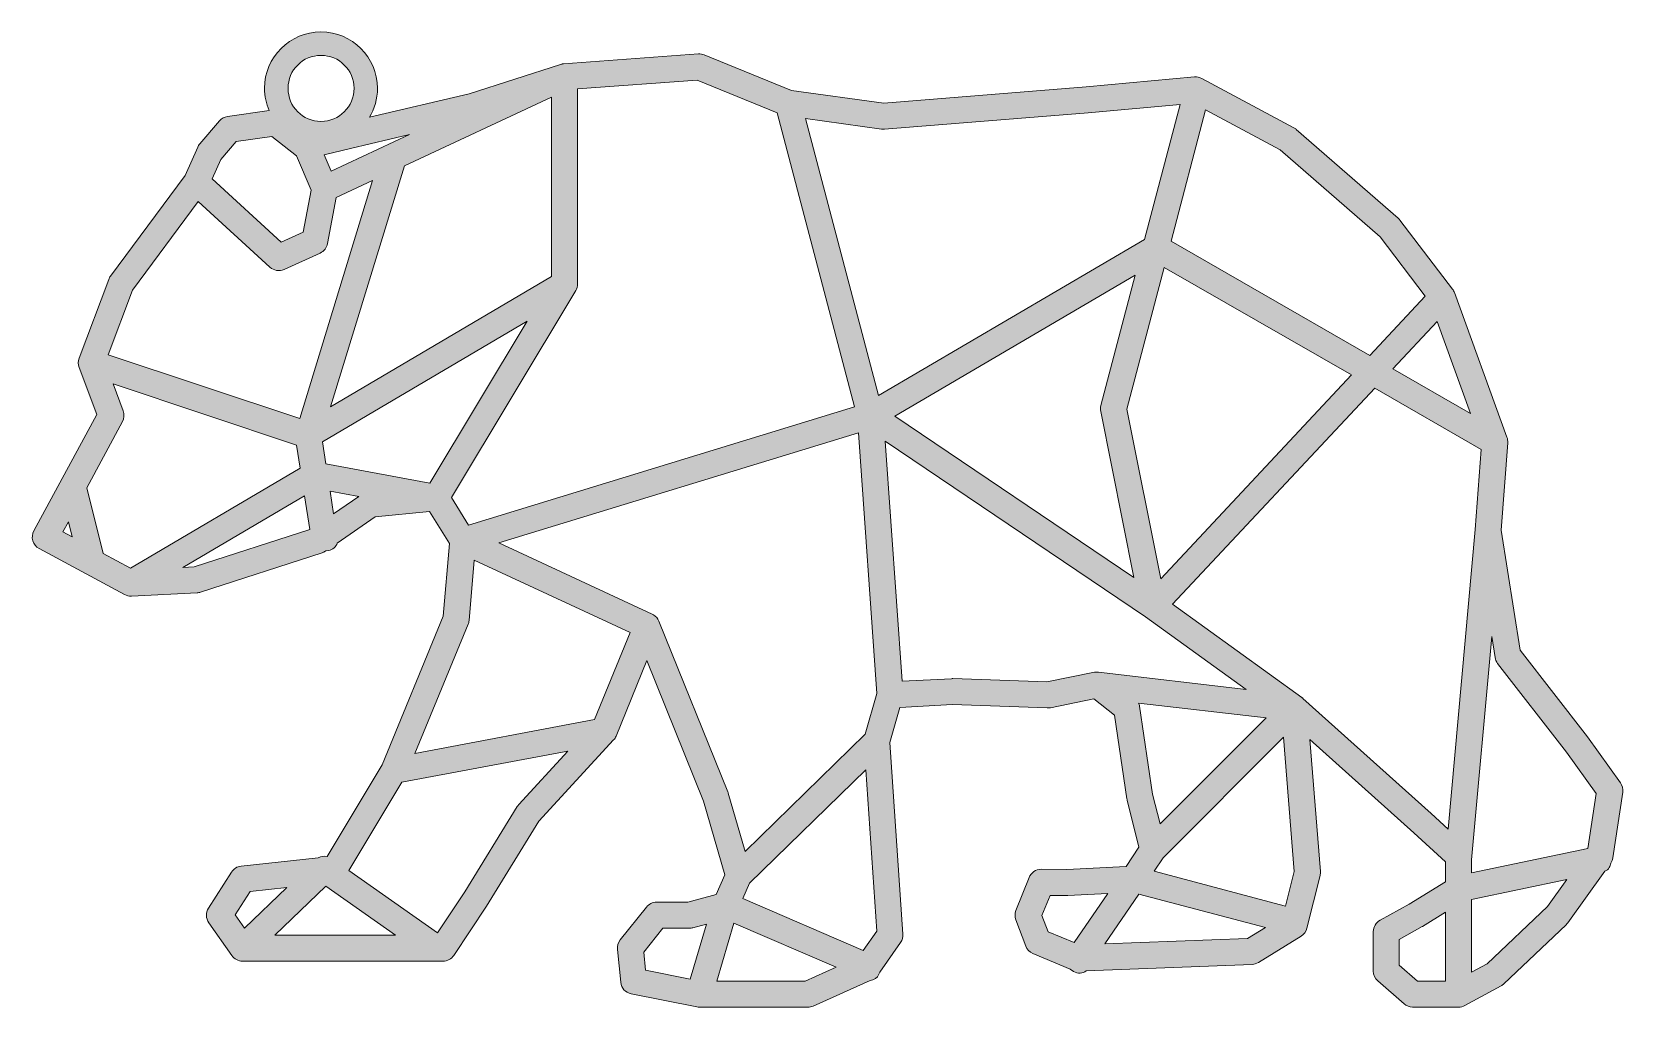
# Model space of a CAD drawing. Extents: x 5 to 4381, y -984 to -15.
# Drawn here: x 2995.2 to 3282.8, y -395.5 to -219.3 of the extents above; entities that cross this region are included whole.
import ezdxf

# ---------------------------------------------------------------- set-up
doc = ezdxf.new("R2010")
doc.units = 0
doc.header["$MEASUREMENT"] = 0
doc.layers.add('Layer 1', color=7, linetype='Continuous')

msp = doc.modelspace()

# ---------------------------------------------------------------- hatches: boundary and pattern name
at = {"layer": 'Layer 1', "true_color": 0xd0d1d3}
h = msp.add_hatch(color=254, dxfattribs=at)
h.dxf.hatch_style = 2
edge = h.paths.add_edge_path()
edge.add_spline(control_points=[(3282.28, -354.94), (3282.28, -354.94), (3276.34, -346.62), (3276.34, -346.62), (3276.34, -346.62), (3264.18, -330.98), (3264.18, -330.98), (3264.18, -330.98), (3260.76, -309.28), (3260.76, -309.28), (3260.76, -309.28), (3261.92, -293.51), (3261.92, -293.51), (3261.95, -293.19), (3261.9, -292.84), (3261.79, -292.53), (3261.79, -292.53), (3252.29, -266.4), (3252.29, -266.4), (3252.2, -266.16), (3252.08, -265.95), (3251.94, -265.77), (3251.94, -265.77), (3242.44, -253.3), (3242.44, -253.3), (3242.36, -253.2), (3242.21, -253.03), (3242.11, -252.95), (3242.11, -252.95), (3223.7, -236.92), (3223.7, -236.92), (3223.57, -236.8), (3223.42, -236.7), (3223.26, -236.61), (3223.26, -236.61), (3206.64, -227.71), (3206.64, -227.71), (3206.23, -227.49), (3205.77, -227.39), (3205.3, -227.44), (3205.3, -227.44), (3185.71, -229.22), (3185.71, -229.22), (3185.71, -229.22), (3149.16, -232.17), (3149.16, -232.17), (3149.16, -232.17), (3132.48, -229.87), (3132.48, -229.87), (3132.48, -229.87), (3116.72, -223.44), (3116.72, -223.44), (3116.4, -223.31), (3116.03, -223.25), (3115.67, -223.27), (3115.67, -223.27), (3091.3, -225.06), (3091.3, -225.06), (3091.22, -225.06), (3091.13, -225.08), (3091.05, -225.09), (3091.04, -225.1), (3091.03, -225.1), (3091.03, -225.1), (3090.94, -225.11), (3090.85, -225.13), (3090.76, -225.16), (3090.76, -225.16), (3074.21, -230.48), (3074.21, -230.48), (3074.21, -230.48), (3056.21, -234.72), (3056.21, -234.72), (3057.12, -233.19), (3057.66, -231.41), (3057.66, -229.49), (3057.66, -223.87), (3053.08, -219.29), (3047.45, -219.29), (3041.82, -219.29), (3037.24, -223.87), (3037.24, -229.49), (3037.24, -230.92), (3037.54, -232.27), (3038.07, -233.51), (3038.07, -233.51), (3030.56, -234.58), (3030.56, -234.58), (3029.99, -234.66), (3029.47, -234.94), (3029.1, -235.38), (3029.1, -235.38), (3025.54, -239.53), (3025.54, -239.53), (3025.39, -239.71), (3025.27, -239.9), (3025.17, -240.11), (3025.17, -240.11), (3022.91, -245.22), (3022.91, -245.22), (3022.91, -245.22), (3009.4, -263.42), (3009.4, -263.42), (3009.27, -263.6), (3009.16, -263.8), (3009.08, -264), (3009.08, -264), (3003.74, -278.25), (3003.74, -278.25), (3003.54, -278.79), (3003.54, -279.37), (3003.74, -279.9), (3003.74, -279.9), (3006.93, -288.41), (3006.93, -288.41), (3006.93, -288.41), (2995.56, -309.44), (2995.56, -309.44), (2995.26, -309.99), (2995.19, -310.64), (2995.37, -311.24), (2995.55, -311.83), (2995.96, -312.34), (2996.51, -312.63), (2996.51, -312.63), (3011.95, -320.95), (3011.95, -320.95), (3012.33, -321.15), (3012.76, -321.25), (3013.2, -321.23), (3013.2, -321.23), (3025.07, -320.63), (3025.07, -320.63), (3025.27, -320.62), (3025.49, -320.58), (3025.69, -320.51), (3025.69, -320.51), (3047.65, -313.39), (3047.65, -313.39), (3047.87, -313.32), (3048.07, -313.22), (3048.25, -313.1), (3048.25, -313.1), (3048.34, -313.04), (3048.34, -313.04), (3048.34, -313.04), (3048.86, -312.96), (3048.86, -312.96), (3049.6, -312.84), (3050.17, -312.31), (3050.38, -311.64), (3050.38, -311.64), (3057.26, -306.9), (3057.26, -306.9), (3057.26, -306.9), (3067.08, -305.92), (3067.08, -305.92), (3067.08, -305.92), (3070.66, -311.73), (3070.66, -311.73), (3070.66, -311.73), (3069.56, -324.85), (3069.56, -324.85), (3069.56, -324.85), (3058.48, -351.68), (3058.48, -351.68), (3058.48, -351.68), (3048.54, -368.25), (3048.54, -368.25), (3048, -368.15), (3047.44, -368.24), (3046.96, -368.51), (3046.96, -368.51), (3033.01, -370), (3033.01, -370), (3032.3, -370.08), (3031.66, -370.47), (3031.28, -371.08), (3031.28, -371.08), (3027.12, -377.61), (3027.12, -377.61), (3026.61, -378.42), (3026.63, -379.44), (3027.18, -380.22), (3027.18, -380.22), (3031.34, -386.16), (3031.34, -386.16), (3031.78, -386.79), (3032.5, -387.16), (3033.26, -387.16), (3033.26, -387.16), (3069.5, -387.16), (3069.5, -387.16), (3070.29, -387.16), (3071.02, -386.77), (3071.45, -386.12), (3071.45, -386.12), (3077.39, -377.21), (3077.39, -377.21), (3077.39, -377.21), (3086.83, -361.88), (3086.83, -361.88), (3086.83, -361.88), (3100.33, -347.2), (3100.33, -347.2), (3100.53, -346.99), (3100.68, -346.75), (3100.78, -346.5), (3100.78, -346.5), (3106.32, -332.86), (3106.32, -332.86), (3106.32, -332.86), (3116.58, -358.26), (3116.58, -358.26), (3116.58, -358.26), (3120.46, -371.58), (3120.46, -371.58), (3120.46, -371.58), (3118.89, -375.12), (3118.89, -375.12), (3118.89, -375.12), (3113.73, -376.52), (3113.73, -376.52), (3113.73, -376.52), (3108.11, -376.52), (3108.11, -376.52), (3107.39, -376.52), (3106.72, -376.84), (3106.27, -377.4), (3106.27, -377.4), (3101.52, -383.34), (3101.52, -383.34), (3101.13, -383.83), (3100.96, -384.43), (3101.02, -385.05), (3101.02, -385.05), (3101.61, -390.99), (3101.61, -390.99), (3101.72, -392.02), (3102.47, -392.85), (3103.49, -393.06), (3103.49, -393.06), (3115.37, -395.43), (3115.37, -395.43), (3115.49, -395.46), (3115.71, -395.48), (3115.83, -395.48), (3115.83, -395.48), (3135.43, -395.48), (3135.43, -395.48), (3135.76, -395.48), (3136.08, -395.41), (3136.38, -395.28), (3136.38, -395.28), (3146.73, -390.68), (3146.73, -390.68), (3147.39, -390.61), (3147.99, -390.2), (3148.27, -389.55), (3148.27, -389.55), (3148.44, -389.18), (3148.44, -389.18), (3148.44, -389.18), (3152.21, -383.78), (3152.21, -383.78), (3152.51, -383.35), (3152.66, -382.82), (3152.63, -382.28), (3152.63, -382.28), (3150.28, -347.64), (3150.28, -347.64), (3150.28, -347.64), (3152.08, -341.33), (3152.08, -341.33), (3152.08, -341.33), (3161.59, -340.83), (3161.59, -340.83), (3161.59, -340.83), (3178.71, -341.42), (3178.71, -341.42), (3178.88, -341.43), (3179.08, -341.42), (3179.28, -341.38), (3179.28, -341.38), (3187.11, -339.81), (3187.11, -339.81), (3187.11, -339.81), (3190.86, -342.73), (3190.86, -342.73), (3190.86, -342.73), (3193.1, -357.83), (3193.1, -357.83), (3193.11, -357.89), (3193.13, -358), (3193.15, -358.06), (3193.15, -358.06), (3195.27, -366.55), (3195.27, -366.55), (3195.27, -366.55), (3192.94, -370.05), (3192.94, -370.05), (3192.94, -370.05), (3182.24, -370.59), (3182.24, -370.59), (3182.24, -370.59), (3177.61, -370.58), (3177.61, -370.58), (3176.64, -370.58), (3175.78, -371.16), (3175.42, -372.06), (3175.42, -372.06), (3173.05, -378), (3173.05, -378), (3172.83, -378.55), (3172.83, -379.15), (3173.03, -379.69), (3173.03, -379.69), (3174.81, -384.45), (3174.81, -384.45), (3175.04, -385.06), (3175.52, -385.55), (3176.11, -385.8), (3176.11, -385.8), (3182.87, -388.61), (3182.87, -388.61), (3182.87, -388.61), (3183.46, -389.01), (3183.46, -389.01), (3184.18, -389.5), (3185.12, -389.43), (3185.75, -388.89), (3185.75, -388.89), (3215.71, -387.76), (3215.71, -387.76), (3216.11, -387.74), (3216.51, -387.62), (3216.86, -387.41), (3216.86, -387.41), (3224.58, -382.66), (3224.58, -382.66), (3225.1, -382.33), (3225.48, -381.83), (3225.63, -381.23), (3225.63, -381.23), (3228, -371.72), (3228, -371.72), (3228.06, -371.48), (3228.09, -371.22), (3228.07, -370.97), (3228.07, -370.97), (3226.16, -347.13), (3226.16, -347.13), (3226.16, -347.13), (3244.94, -363.99), (3244.94, -363.99), (3244.94, -363.99), (3250.7, -369.22), (3250.7, -369.22), (3250.7, -369.22), (3250.7, -372.81), (3250.7, -372.81), (3250.7, -372.81), (3244.09, -376.87), (3244.09, -376.87), (3244.09, -376.87), (3238.84, -379.79), (3238.84, -379.79), (3238.09, -380.2), (3237.63, -380.99), (3237.63, -381.84), (3237.63, -381.84), (3237.63, -388.97), (3237.63, -388.97), (3237.63, -389.65), (3237.92, -390.3), (3238.43, -390.74), (3238.43, -390.74), (3243.18, -394.9), (3243.18, -394.9), (3243.61, -395.27), (3244.16, -395.48), (3244.73, -395.48), (3244.73, -395.48), (3253.05, -395.48), (3253.05, -395.48), (3253.44, -395.48), (3253.83, -395.38), (3254.18, -395.19), (3254.18, -395.19), (3260.71, -391.63), (3260.71, -391.63), (3260.9, -391.52), (3261.07, -391.4), (3261.21, -391.26), (3261.21, -391.26), (3272.48, -380.58), (3272.48, -380.58), (3272.56, -380.5), (3272.69, -380.36), (3272.76, -380.27), (3272.76, -380.27), (3279.5, -370.93), (3279.5, -370.93), (3279.81, -370.78), (3280.08, -370.55), (3280.27, -370.26), (3280.43, -370.02), (3280.52, -369.74), (3280.56, -369.46), (3280.74, -369.18), (3280.86, -368.86), (3280.91, -368.53), (3280.91, -368.53), (3282.7, -356.65), (3282.7, -356.65), (3282.79, -356.04), (3282.64, -355.43), (3282.28, -354.94)], knot_values=[0, 0, 0, 0, 1, 1, 1, 2, 2, 2, 3, 3, 3, 4, 4, 4, 5, 5, 5, 6, 6, 6, 7, 7, 7, 8, 8, 8, 9, 9, 9, 10, 10, 10, 11, 11, 11, 12, 12, 12, 13, 13, 13, 14, 14, 14, 15, 15, 15, 16, 16, 16, 17, 17, 17, 18, 18, 18, 19, 19, 19, 20, 20, 20, 21, 21, 21, 22, 22, 22, 23, 23, 23, 24, 24, 24, 25, 25, 25, 26, 26, 26, 27, 27, 27, 28, 28, 28, 29, 29, 29, 30, 30, 30, 31, 31, 31, 32, 32, 32, 33, 33, 33, 34, 34, 34, 35, 35, 35, 36, 36, 36, 37, 37, 37, 38, 38, 38, 39, 39, 39, 40, 40, 40, 41, 41, 41, 42, 42, 42, 43, 43, 43, 44, 44, 44, 45, 45, 45, 46, 46, 46, 47, 47, 47, 48, 48, 48, 49, 49, 49, 50, 50, 50, 51, 51, 51, 52, 52, 52, 53, 53, 53, 54, 54, 54, 55, 55, 55, 56, 56, 56, 57, 57, 57, 58, 58, 58, 59, 59, 59, 60, 60, 60, 61, 61, 61, 62, 62, 62, 63, 63, 63, 64, 64, 64, 65, 65, 65, 66, 66, 66, 67, 67, 67, 68, 68, 68, 69, 69, 69, 70, 70, 70, 71, 71, 71, 72, 72, 72, 73, 73, 73, 74, 74, 74, 75, 75, 75, 76, 76, 76, 77, 77, 77, 78, 78, 78, 79, 79, 79, 80, 80, 80, 81, 81, 81, 82, 82, 82, 83, 83, 83, 84, 84, 84, 85, 85, 85, 86, 86, 86, 87, 87, 87, 88, 88, 88, 89, 89, 89, 90, 90, 90, 91, 91, 91, 92, 92, 92, 93, 93, 93, 94, 94, 94, 95, 95, 95, 96, 96, 96, 97, 97, 97, 98, 98, 98, 99, 99, 99, 100, 100, 100, 101, 101, 101, 102, 102, 102, 103, 103, 103, 104, 104, 104, 105, 105, 105, 106, 106, 106, 107, 107, 107, 108, 108, 108, 109, 109, 109, 110, 110, 110, 111, 111, 111, 112, 112, 112, 113, 113, 113, 114, 114, 114, 115, 115, 115, 116, 116, 116, 117, 117, 117, 118, 118, 118, 119, 119, 119, 120, 120, 120, 121, 121, 121, 122, 122, 122, 123, 123, 123, 124, 124, 124, 125, 125, 125, 126, 126, 126, 127, 127, 127, 128, 128, 128, 129, 129, 129, 130, 130, 130, 131, 131, 131, 132, 132, 132, 133, 133, 133, 134, 134, 134, 135, 135, 135, 136, 136, 136, 137, 137, 137, 138, 138, 138, 139, 139, 139, 139], degree=3, periodic=1)
edge = h.paths.add_edge_path()
edge.add_spline(control_points=[(3114.19, -390.4), (3114.19, -390.4), (3106.12, -388.79), (3106.12, -388.79), (3106.12, -388.79), (3105.79, -385.53), (3105.79, -385.53), (3105.79, -385.53), (3109.24, -381.22), (3109.24, -381.22), (3109.24, -381.22), (3114.05, -381.22), (3114.05, -381.22), (3114.26, -381.22), (3114.47, -381.2), (3114.67, -381.14), (3114.67, -381.14), (3117.13, -380.47), (3117.13, -380.47), (3117.13, -380.47), (3114.19, -390.4), (3114.19, -390.4)], knot_values=[0, 0, 0, 0, 1, 1, 1, 2, 2, 2, 3, 3, 3, 4, 4, 4, 5, 5, 5, 6, 6, 6, 7, 7, 7, 7], degree=3, periodic=1)
edge = h.paths.add_edge_path()
edge.add_spline(control_points=[(3250.7, -390.78), (3250.7, -390.78), (3245.61, -390.78), (3245.61, -390.78), (3245.61, -390.78), (3242.33, -387.9), (3242.33, -387.9), (3242.33, -387.9), (3242.33, -383.23), (3242.33, -383.23), (3242.33, -383.23), (3246.47, -380.93), (3246.47, -380.93), (3246.49, -380.92), (3246.51, -380.9), (3246.54, -380.89), (3246.54, -380.89), (3250.7, -378.33), (3250.7, -378.33), (3250.7, -378.33), (3250.7, -390.78), (3250.7, -390.78)], knot_values=[0, 0, 0, 0, 1, 1, 1, 2, 2, 2, 3, 3, 3, 4, 4, 4, 5, 5, 5, 6, 6, 6, 7, 7, 7, 7], degree=3, periodic=1)
h.paths.add_polyline_path([(3255.21, -288.21), (3241.18, -280.15), (3249.18, -271.6)])
h.paths.add_polyline_path([(3207.32, -233.4), (3220.81, -240.63), (3238.85, -256.34), (3247, -267.04), (3236.99, -277.74), (3201.07, -257.12)])
edge = h.paths.add_edge_path()
edge.add_spline(control_points=[(3188.37, -287.86), (3188.37, -287.86), (3194.38, -317.89), (3194.38, -317.89), (3194.38, -317.89), (3151.13, -288.72), (3151.13, -288.72), (3151.13, -288.72), (3194.6, -263.24), (3194.6, -263.24), (3194.6, -263.24), (3188.4, -286.8), (3188.4, -286.8), (3188.31, -287.15), (3188.3, -287.51), (3188.37, -287.86)], knot_values=[0, 0, 0, 0, 1, 1, 1, 2, 2, 2, 3, 3, 3, 4, 4, 4, 5, 5, 5, 5], degree=3, periodic=1)
h.paths.add_polyline_path([(3193.09, -287.47), (3199.84, -261.83), (3233.69, -281.27), (3199.21, -318.09)])
edge = h.paths.add_edge_path()
edge.add_spline(control_points=[(3093.49, -266.03), (3093.71, -265.67), (3093.83, -265.25), (3093.83, -264.82), (3093.83, -264.82), (3093.83, -229.59), (3093.83, -229.59), (3093.83, -229.59), (3115.45, -228), (3115.45, -228), (3115.45, -228), (3129.89, -233.89), (3129.89, -233.89), (3129.89, -233.89), (3143.87, -287), (3143.87, -287), (3143.87, -287), (3074.11, -308.38), (3074.11, -308.38), (3074.11, -308.38), (3071.06, -303.42), (3071.06, -303.42), (3071.06, -303.42), (3093.49, -266.03), (3093.49, -266.03)], knot_values=[0, 0, 0, 0, 1, 1, 1, 2, 2, 2, 3, 3, 3, 4, 4, 4, 5, 5, 5, 6, 6, 6, 7, 7, 7, 8, 8, 8, 8], degree=3, periodic=1)
h.paths.add_polyline_path([(3089.13, -231.09), (3089.13, -263.48), (3049.17, -287.05), (3062.53, -243.48)])
h.paths.add_polyline_path([(3049.32, -244.44), (3048.05, -241.48), (3052.8, -240.38), (3063.45, -237.86)])
edge = h.paths.add_edge_path()
edge.add_spline(control_points=[(3047.45, -223.53), (3050.74, -223.53), (3053.42, -226.2), (3053.42, -229.49), (3053.42, -232.78), (3050.74, -235.46), (3047.45, -235.46), (3044.16, -235.46), (3041.49, -232.78), (3041.49, -229.49), (3041.49, -226.2), (3044.16, -223.53), (3047.45, -223.53)], knot_values=[0, 0, 0, 0, 1, 1, 1, 2, 2, 2, 3, 3, 3, 4, 4, 4, 4], degree=3, periodic=1)
h.paths.add_polyline_path([(3029.33, -242.33), (3032.1, -239.11), (3038.55, -238.19), (3043.01, -241.66), (3045.67, -247.87), (3044.25, -255.47), (3040.24, -257.29), (3027.78, -245.82)])
h.paths.add_polyline_path([(3000.81, -309.61), (3001.8, -307.79), (3002.47, -310.5)])
edge = h.paths.add_edge_path()
edge.add_spline(control_points=[(3013.02, -316.18), (3013.02, -316.18), (3008.06, -313.51), (3008.06, -313.51), (3008.06, -313.51), (3005.12, -301.64), (3005.12, -301.64), (3005.12, -301.64), (3011.57, -289.7), (3011.57, -289.7), (3011.9, -289.11), (3011.94, -288.4), (3011.7, -287.76), (3011.7, -287.76), (3009.87, -282.87), (3009.87, -282.87), (3009.87, -282.87), (3043.04, -293.93), (3043.04, -293.93), (3043.04, -293.93), (3043.7, -298.12), (3043.7, -298.12), (3043.7, -298.12), (3013.02, -316.18), (3013.02, -316.18)], knot_values=[0, 0, 0, 0, 1, 1, 1, 2, 2, 2, 3, 3, 3, 4, 4, 4, 5, 5, 5, 6, 6, 6, 7, 7, 7, 8, 8, 8, 8], degree=3, periodic=1)
h.paths.add_polyline_path([(3024.52, -315.95), (3022.5, -316.05), (3044.48, -303.12), (3045.42, -309.17)])
edge = h.paths.add_edge_path()
edge.add_spline(control_points=[(3043.6, -289.16), (3043.6, -289.16), (3009, -277.62), (3009, -277.62), (3009, -277.62), (3013.37, -265.96), (3013.37, -265.96), (3013.37, -265.96), (3025.28, -249.91), (3025.28, -249.91), (3025.28, -249.91), (3038.21, -261.8), (3038.21, -261.8), (3038.89, -262.43), (3039.93, -262.6), (3040.78, -262.21), (3040.78, -262.21), (3047.31, -259.24), (3047.31, -259.24), (3048.01, -258.92), (3048.5, -258.28), (3048.64, -257.53), (3048.64, -257.53), (3050.2, -249.22), (3050.2, -249.22), (3050.2, -249.22), (3056.79, -246.15), (3056.79, -246.15), (3056.79, -246.15), (3043.6, -289.16), (3043.6, -289.16)], knot_values=[0, 0, 0, 0, 1, 1, 1, 2, 2, 2, 3, 3, 3, 4, 4, 4, 5, 5, 5, 6, 6, 6, 7, 7, 7, 8, 8, 8, 9, 9, 9, 10, 10, 10, 10], degree=3, periodic=1)
h.paths.add_polyline_path([(3049.74, -306.37), (3049.1, -302.26), (3054.31, -303.22)])
h.paths.add_polyline_path([(3067.13, -300.82), (3048.33, -297.33), (3047.71, -293.36), (3084.7, -271.55)])
h.paths.add_polyline_path([(3031.93, -378.81), (3034.64, -374.56), (3041.3, -373.84), (3033.62, -381.22)])
h.paths.add_polyline_path([(3039.11, -382.46), (3048.34, -373.6), (3060.9, -382.46)])
edge = h.paths.add_edge_path()
edge.add_spline(control_points=[(3083.21, -358.87), (3083.12, -358.97), (3082.99, -359.14), (3082.92, -359.26), (3082.92, -359.26), (3073.44, -374.67), (3073.44, -374.67), (3073.44, -374.67), (3068.5, -382.07), (3068.5, -382.07), (3068.5, -382.07), (3052.5, -370.78), (3052.5, -370.78), (3052.5, -370.78), (3062.06, -354.85), (3062.06, -354.85), (3062.06, -354.85), (3092.09, -349.22), (3092.09, -349.22), (3092.09, -349.22), (3083.21, -358.87), (3083.21, -358.87)], knot_values=[0, 0, 0, 0, 1, 1, 1, 2, 2, 2, 3, 3, 3, 4, 4, 4, 5, 5, 5, 6, 6, 6, 7, 7, 7, 7], degree=3, periodic=1)
edge = h.paths.add_edge_path()
edge.add_spline(control_points=[(3096.91, -343.54), (3096.91, -343.54), (3064.42, -349.63), (3064.42, -349.63), (3064.42, -349.63), (3074.05, -326.31), (3074.05, -326.31), (3074.14, -326.09), (3074.2, -325.85), (3074.22, -325.61), (3074.22, -325.61), (3075.13, -314.71), (3075.13, -314.71), (3075.13, -314.71), (3103.31, -327.79), (3103.31, -327.79), (3103.31, -327.79), (3096.91, -343.54), (3096.91, -343.54)], knot_values=[0, 0, 0, 0, 1, 1, 1, 2, 2, 2, 3, 3, 3, 4, 4, 4, 5, 5, 5, 6, 6, 6, 6], degree=3, periodic=1)
h.paths.add_polyline_path([(3134.93, -390.78), (3118.98, -390.78), (3122.08, -380.3), (3140.56, -388.28)])
h.paths.add_polyline_path([(3145.44, -385.26), (3123.7, -375.88), (3124.92, -373.11), (3145.91, -352.63), (3147.88, -381.77)])
edge = h.paths.add_edge_path()
edge.add_spline(control_points=[(3145.82, -346.14), (3145.82, -346.14), (3124.12, -367.33), (3124.12, -367.33), (3124.12, -367.33), (3121.06, -356.83), (3121.06, -356.83), (3121.04, -356.76), (3120.99, -356.64), (3120.96, -356.57), (3120.96, -356.57), (3108.51, -325.72), (3108.51, -325.72), (3108.32, -325.26), (3107.99, -324.87), (3107.56, -324.61), (3107.49, -324.56), (3107.4, -324.51), (3107.32, -324.47), (3107.32, -324.47), (3079.62, -311.61), (3079.62, -311.61), (3079.62, -311.61), (3144.58, -291.7), (3144.58, -291.7), (3144.58, -291.7), (3147.91, -338.83), (3147.91, -338.83), (3147.91, -338.83), (3145.82, -346.14), (3145.82, -346.14)], knot_values=[0, 0, 0, 0, 1, 1, 1, 2, 2, 2, 3, 3, 3, 4, 4, 4, 5, 5, 5, 6, 6, 6, 7, 7, 7, 8, 8, 8, 9, 9, 9, 10, 10, 10, 10], degree=3, periodic=1)
edge = h.paths.add_edge_path()
edge.add_spline(control_points=[(3148.2, -284.99), (3148.2, -284.99), (3135.04, -234.96), (3135.04, -234.96), (3135.04, -234.96), (3148.77, -236.86), (3148.77, -236.86), (3148.93, -236.88), (3149.13, -236.89), (3149.32, -236.87), (3149.32, -236.87), (3186.11, -233.9), (3186.11, -233.9), (3186.11, -233.9), (3202.72, -232.39), (3202.72, -232.39), (3202.72, -232.39), (3196.3, -256.8), (3196.3, -256.8), (3196.3, -256.8), (3148.2, -284.99), (3148.2, -284.99)], knot_values=[0, 0, 0, 0, 1, 1, 1, 2, 2, 2, 3, 3, 3, 4, 4, 4, 5, 5, 5, 6, 6, 6, 7, 7, 7, 7], degree=3, periodic=1)
edge = h.paths.add_edge_path()
edge.add_spline(control_points=[(3187.98, -334.96), (3187.88, -334.95), (3187.79, -334.94), (3187.69, -334.94), (3187.54, -334.94), (3187.4, -334.96), (3187.25, -334.99), (3187.25, -334.99), (3178.6, -336.72), (3178.6, -336.72), (3178.6, -336.72), (3161.65, -336.13), (3161.65, -336.13), (3161.59, -336.13), (3161.48, -336.13), (3161.42, -336.14), (3161.42, -336.14), (3152.47, -336.61), (3152.47, -336.61), (3152.47, -336.61), (3149.4, -293.23), (3149.4, -293.23), (3149.4, -293.23), (3196.48, -324.98), (3196.48, -324.98), (3196.48, -324.98), (3214.63, -338.07), (3214.63, -338.07), (3214.63, -338.07), (3187.98, -334.96), (3187.98, -334.96)], knot_values=[0, 0, 0, 0, 1, 1, 1, 2, 2, 2, 3, 3, 3, 4, 4, 4, 5, 5, 5, 6, 6, 6, 7, 7, 7, 8, 8, 8, 9, 9, 9, 10, 10, 10, 10], degree=3, periodic=1)
edge = h.paths.add_edge_path()
edge.add_spline(control_points=[(3195.22, -340.54), (3195.22, -340.54), (3218.25, -343.22), (3218.25, -343.22), (3218.25, -343.22), (3199.08, -362.39), (3199.08, -362.39), (3199.08, -362.39), (3197.74, -357.03), (3197.74, -357.03), (3197.74, -357.03), (3195.38, -341.11), (3195.38, -341.11), (3195.35, -340.91), (3195.29, -340.72), (3195.22, -340.54)], knot_values=[0, 0, 0, 0, 1, 1, 1, 2, 2, 2, 3, 3, 3, 4, 4, 4, 5, 5, 5, 5], degree=3, periodic=1)
edge = h.paths.add_edge_path()
edge.add_spline(control_points=[(3183.59, -383.82), (3183.59, -383.82), (3178.86, -381.85), (3178.86, -381.85), (3178.86, -381.85), (3177.75, -378.9), (3177.75, -378.9), (3177.75, -378.9), (3179.2, -375.28), (3179.2, -375.28), (3179.2, -375.28), (3182.36, -375.28), (3182.36, -375.28), (3182.39, -375.28), (3182.42, -375.28), (3182.45, -375.28), (3182.45, -375.28), (3189.64, -374.92), (3189.64, -374.92), (3189.64, -374.92), (3183.59, -383.82), (3183.59, -383.82)], knot_values=[0, 0, 0, 0, 1, 1, 1, 2, 2, 2, 3, 3, 3, 4, 4, 4, 5, 5, 5, 6, 6, 6, 7, 7, 7, 7], degree=3, periodic=1)
h.paths.add_polyline_path([(3214.92, -383.08), (3189.12, -384.06), (3195.25, -375.04), (3218.12, -381.11)])
h.paths.add_polyline_path([(3221.78, -377.22), (3198.02, -370.91), (3199.63, -368.49), (3221.41, -346.71), (3223.35, -370.96)])
edge = h.paths.add_edge_path()
edge.add_spline(control_points=[(3251.18, -363.31), (3251.18, -363.31), (3248.09, -360.5), (3248.09, -360.5), (3248.09, -360.5), (3248.09, -360.5), (3248.08, -360.49), (3248.08, -360.49), (3224.92, -339.7), (3224.92, -339.7), (3224.88, -339.67), (3224.85, -339.64), (3224.81, -339.61), (3224.78, -339.59), (3224.75, -339.56), (3224.71, -339.54), (3224.71, -339.54), (3201.35, -322.69), (3201.35, -322.69), (3201.35, -322.69), (3237.88, -283.67), (3237.88, -283.67), (3237.88, -283.67), (3257.12, -294.72), (3257.12, -294.72), (3257.12, -294.72), (3256.05, -309.2), (3256.05, -309.2), (3256.05, -309.2), (3251.18, -363.31), (3251.18, -363.31)], knot_values=[0, 0, 0, 0, 1, 1, 1, 2, 2, 2, 3, 3, 3, 4, 4, 4, 5, 5, 5, 6, 6, 6, 7, 7, 7, 8, 8, 8, 9, 9, 9, 10, 10, 10, 10], degree=3, periodic=1)
h.paths.add_polyline_path([(3269.09, -377.32), (3258.19, -387.65), (3255.4, -389.17), (3255.4, -376.03), (3272.62, -372.43)])
edge = h.paths.add_edge_path()
edge.add_spline(control_points=[(3276.41, -366.83), (3276.41, -366.83), (3255.4, -371.23), (3255.4, -371.23), (3255.4, -371.23), (3255.4, -368.88), (3255.4, -368.88), (3255.4, -368.88), (3259.03, -328.5), (3259.03, -328.5), (3259.03, -328.5), (3259.63, -332.31), (3259.63, -332.31), (3259.7, -332.7), (3259.86, -333.08), (3260.1, -333.39), (3260.1, -333.39), (3272.57, -349.43), (3272.57, -349.43), (3272.57, -349.43), (3277.9, -356.89), (3277.9, -356.89), (3277.9, -356.89), (3276.41, -366.83), (3276.41, -366.83)], knot_values=[0, 0, 0, 0, 1, 1, 1, 2, 2, 2, 3, 3, 3, 4, 4, 4, 5, 5, 5, 6, 6, 6, 7, 7, 7, 8, 8, 8, 8], degree=3, periodic=1)

# ---------------------------------------------------------------- linework, layer by layer
at = {"layer": 'Layer 1', "lineweight": 0}
for points in [[(3089.13, -231.09), (3089.13, -263.48), (3049.17, -287.05), (3062.53, -243.48), (3089.13, -231.09)], [(3207.32, -233.4), (3220.81, -240.63), (3238.85, -256.34), (3247, -267.04), (3236.99, -277.74), (3201.07, -257.12), (3207.32, -233.4)], [(3029.33, -242.33), (3032.1, -239.11), (3038.55, -238.19), (3043.01, -241.66), (3045.67, -247.87), (3044.25, -255.47), (3040.24, -257.29), (3027.78, -245.82), (3029.33, -242.33)], [(3049.32, -244.44), (3048.05, -241.48), (3052.8, -240.38), (3063.45, -237.86), (3049.32, -244.44)], [(3193.09, -287.47), (3199.84, -261.83), (3233.69, -281.27), (3199.21, -318.09), (3193.09, -287.47)], [(3067.13, -300.82), (3048.33, -297.33), (3047.71, -293.36), (3084.7, -271.55), (3067.13, -300.82)], [(3255.21, -288.21), (3241.18, -280.15), (3249.18, -271.6), (3255.21, -288.21)], [(3024.52, -315.95), (3022.5, -316.05), (3044.48, -303.12), (3045.42, -309.17), (3024.52, -315.95)], [(3049.74, -306.37), (3049.1, -302.26), (3054.31, -303.22), (3049.74, -306.37)], [(3000.81, -309.61), (3001.8, -307.79), (3002.47, -310.5), (3000.81, -309.61)], [(3221.78, -377.22), (3198.02, -370.91), (3199.63, -368.49), (3221.41, -346.71), (3223.35, -370.96), (3221.78, -377.22)], [(3145.44, -385.26), (3123.7, -375.88), (3124.92, -373.11), (3145.91, -352.63), (3147.88, -381.77), (3145.44, -385.26)], [(3031.93, -378.81), (3034.64, -374.56), (3041.3, -373.84), (3033.62, -381.22), (3031.93, -378.81)], [(3039.11, -382.46), (3048.34, -373.6), (3060.9, -382.46), (3039.11, -382.46)], [(3269.09, -377.32), (3258.19, -387.65), (3255.4, -389.17), (3255.4, -376.03), (3272.62, -372.43), (3269.09, -377.32)], [(3214.92, -383.08), (3189.12, -384.06), (3195.25, -375.04), (3218.12, -381.11), (3214.92, -383.08)], [(3134.93, -390.78), (3118.98, -390.78), (3122.08, -380.3), (3140.56, -388.28), (3134.93, -390.78)]]:
    msp.add_lwpolyline(points, dxfattribs=at)
for points, knots in [([(3282.28, -354.94), (3282.28, -354.94), (3276.34, -346.62), (3276.34, -346.62), (3276.34, -346.62), (3264.18, -330.98), (3264.18, -330.98), (3264.18, -330.98), (3260.76, -309.28), (3260.76, -309.28), (3260.76, -309.28), (3261.92, -293.51), (3261.92, -293.51), (3261.95, -293.19), (3261.9, -292.84), (3261.79, -292.53), (3261.79, -292.53), (3252.29, -266.4), (3252.29, -266.4), (3252.2, -266.16), (3252.08, -265.95), (3251.94, -265.77), (3251.94, -265.77), (3242.44, -253.3), (3242.44, -253.3), (3242.36, -253.2), (3242.21, -253.03), (3242.11, -252.95), (3242.11, -252.95), (3223.7, -236.92), (3223.7, -236.92), (3223.57, -236.8), (3223.42, -236.7), (3223.26, -236.61), (3223.26, -236.61), (3206.64, -227.71), (3206.64, -227.71), (3206.23, -227.49), (3205.77, -227.39), (3205.3, -227.44), (3205.3, -227.44), (3185.71, -229.22), (3185.71, -229.22), (3185.71, -229.22), (3149.16, -232.17), (3149.16, -232.17), (3149.16, -232.17), (3132.48, -229.87), (3132.48, -229.87), (3132.48, -229.87), (3116.72, -223.44), (3116.72, -223.44), (3116.4, -223.31), (3116.03, -223.25), (3115.67, -223.27), (3115.67, -223.27), (3091.3, -225.06), (3091.3, -225.06), (3091.22, -225.06), (3091.13, -225.08), (3091.05, -225.09), (3091.04, -225.1), (3091.03, -225.1), (3091.03, -225.1), (3090.94, -225.11), (3090.85, -225.13), (3090.76, -225.16), (3090.76, -225.16), (3074.21, -230.48), (3074.21, -230.48), (3074.21, -230.48), (3056.21, -234.72), (3056.21, -234.72), (3057.12, -233.19), (3057.66, -231.41), (3057.66, -229.49), (3057.66, -223.87), (3053.08, -219.29), (3047.45, -219.29), (3041.82, -219.29), (3037.24, -223.87), (3037.24, -229.49), (3037.24, -230.92), (3037.54, -232.27), (3038.07, -233.51), (3038.07, -233.51), (3030.56, -234.58), (3030.56, -234.58), (3029.99, -234.66), (3029.47, -234.94), (3029.1, -235.38), (3029.1, -235.38), (3025.54, -239.53), (3025.54, -239.53), (3025.39, -239.71), (3025.27, -239.9), (3025.17, -240.11), (3025.17, -240.11), (3022.91, -245.22), (3022.91, -245.22), (3022.91, -245.22), (3009.4, -263.42), (3009.4, -263.42), (3009.27, -263.6), (3009.16, -263.8), (3009.08, -264), (3009.08, -264), (3003.74, -278.25), (3003.74, -278.25), (3003.54, -278.79), (3003.54, -279.37), (3003.74, -279.9), (3003.74, -279.9), (3006.93, -288.41), (3006.93, -288.41), (3006.93, -288.41), (2995.56, -309.44), (2995.56, -309.44), (2995.26, -309.99), (2995.19, -310.64), (2995.37, -311.24), (2995.55, -311.83), (2995.96, -312.34), (2996.51, -312.63), (2996.51, -312.63), (3011.95, -320.95), (3011.95, -320.95), (3012.33, -321.15), (3012.76, -321.25), (3013.2, -321.23), (3013.2, -321.23), (3025.07, -320.63), (3025.07, -320.63), (3025.27, -320.62), (3025.49, -320.58), (3025.69, -320.51), (3025.69, -320.51), (3047.65, -313.39), (3047.65, -313.39), (3047.87, -313.32), (3048.07, -313.22), (3048.25, -313.1), (3048.25, -313.1), (3048.34, -313.04), (3048.34, -313.04), (3048.34, -313.04), (3048.86, -312.96), (3048.86, -312.96), (3049.6, -312.84), (3050.17, -312.31), (3050.38, -311.64), (3050.38, -311.64), (3057.26, -306.9), (3057.26, -306.9), (3057.26, -306.9), (3067.08, -305.92), (3067.08, -305.92), (3067.08, -305.92), (3070.66, -311.73), (3070.66, -311.73), (3070.66, -311.73), (3069.56, -324.85), (3069.56, -324.85), (3069.56, -324.85), (3058.48, -351.68), (3058.48, -351.68), (3058.48, -351.68), (3048.54, -368.25), (3048.54, -368.25), (3048, -368.15), (3047.44, -368.24), (3046.96, -368.51), (3046.96, -368.51), (3033.01, -370), (3033.01, -370), (3032.3, -370.08), (3031.66, -370.47), (3031.28, -371.08), (3031.28, -371.08), (3027.12, -377.61), (3027.12, -377.61), (3026.61, -378.42), (3026.63, -379.44), (3027.18, -380.22), (3027.18, -380.22), (3031.34, -386.16), (3031.34, -386.16), (3031.78, -386.79), (3032.5, -387.16), (3033.26, -387.16), (3033.26, -387.16), (3069.5, -387.16), (3069.5, -387.16), (3070.29, -387.16), (3071.02, -386.77), (3071.45, -386.12), (3071.45, -386.12), (3077.39, -377.21), (3077.39, -377.21), (3077.39, -377.21), (3086.83, -361.88), (3086.83, -361.88), (3086.83, -361.88), (3100.33, -347.2), (3100.33, -347.2), (3100.53, -346.99), (3100.68, -346.75), (3100.78, -346.5), (3100.78, -346.5), (3106.32, -332.86), (3106.32, -332.86), (3106.32, -332.86), (3116.58, -358.26), (3116.58, -358.26), (3116.58, -358.26), (3120.46, -371.58), (3120.46, -371.58), (3120.46, -371.58), (3118.89, -375.12), (3118.89, -375.12), (3118.89, -375.12), (3113.73, -376.52), (3113.73, -376.52), (3113.73, -376.52), (3108.11, -376.52), (3108.11, -376.52), (3107.39, -376.52), (3106.72, -376.84), (3106.27, -377.4), (3106.27, -377.4), (3101.52, -383.34), (3101.52, -383.34), (3101.13, -383.83), (3100.96, -384.43), (3101.02, -385.05), (3101.02, -385.05), (3101.61, -390.99), (3101.61, -390.99), (3101.72, -392.02), (3102.47, -392.85), (3103.49, -393.06), (3103.49, -393.06), (3115.37, -395.43), (3115.37, -395.43), (3115.49, -395.46), (3115.71, -395.48), (3115.83, -395.48), (3115.83, -395.48), (3135.43, -395.48), (3135.43, -395.48), (3135.76, -395.48), (3136.08, -395.41), (3136.38, -395.28), (3136.38, -395.28), (3146.73, -390.68), (3146.73, -390.68), (3147.39, -390.61), (3147.99, -390.2), (3148.27, -389.55), (3148.27, -389.55), (3148.44, -389.18), (3148.44, -389.18), (3148.44, -389.18), (3152.21, -383.78), (3152.21, -383.78), (3152.51, -383.35), (3152.66, -382.82), (3152.63, -382.28), (3152.63, -382.28), (3150.28, -347.64), (3150.28, -347.64), (3150.28, -347.64), (3152.08, -341.33), (3152.08, -341.33), (3152.08, -341.33), (3161.59, -340.83), (3161.59, -340.83), (3161.59, -340.83), (3178.71, -341.42), (3178.71, -341.42), (3178.88, -341.43), (3179.08, -341.42), (3179.28, -341.38), (3179.28, -341.38), (3187.11, -339.81), (3187.11, -339.81), (3187.11, -339.81), (3190.86, -342.73), (3190.86, -342.73), (3190.86, -342.73), (3193.1, -357.83), (3193.1, -357.83), (3193.11, -357.89), (3193.13, -358), (3193.15, -358.06), (3193.15, -358.06), (3195.27, -366.55), (3195.27, -366.55), (3195.27, -366.55), (3192.94, -370.05), (3192.94, -370.05), (3192.94, -370.05), (3182.24, -370.59), (3182.24, -370.59), (3182.24, -370.59), (3177.61, -370.58), (3177.61, -370.58), (3176.64, -370.58), (3175.78, -371.16), (3175.42, -372.06), (3175.42, -372.06), (3173.05, -378), (3173.05, -378), (3172.83, -378.55), (3172.83, -379.15), (3173.03, -379.69), (3173.03, -379.69), (3174.81, -384.45), (3174.81, -384.45), (3175.04, -385.06), (3175.52, -385.55), (3176.11, -385.8), (3176.11, -385.8), (3182.87, -388.61), (3182.87, -388.61), (3182.87, -388.61), (3183.46, -389.01), (3183.46, -389.01), (3184.18, -389.5), (3185.12, -389.43), (3185.75, -388.89), (3185.75, -388.89), (3215.71, -387.76), (3215.71, -387.76), (3216.11, -387.74), (3216.51, -387.62), (3216.86, -387.41), (3216.86, -387.41), (3224.58, -382.66), (3224.58, -382.66), (3225.1, -382.33), (3225.48, -381.83), (3225.63, -381.23), (3225.63, -381.23), (3228, -371.72), (3228, -371.72), (3228.06, -371.48), (3228.09, -371.22), (3228.07, -370.97), (3228.07, -370.97), (3226.16, -347.13), (3226.16, -347.13), (3226.16, -347.13), (3244.94, -363.99), (3244.94, -363.99), (3244.94, -363.99), (3250.7, -369.22), (3250.7, -369.22), (3250.7, -369.22), (3250.7, -372.81), (3250.7, -372.81), (3250.7, -372.81), (3244.09, -376.87), (3244.09, -376.87), (3244.09, -376.87), (3238.84, -379.79), (3238.84, -379.79), (3238.09, -380.2), (3237.63, -380.99), (3237.63, -381.84), (3237.63, -381.84), (3237.63, -388.97), (3237.63, -388.97), (3237.63, -389.65), (3237.92, -390.3), (3238.43, -390.74), (3238.43, -390.74), (3243.18, -394.9), (3243.18, -394.9), (3243.61, -395.27), (3244.16, -395.48), (3244.73, -395.48), (3244.73, -395.48), (3253.05, -395.48), (3253.05, -395.48), (3253.44, -395.48), (3253.83, -395.38), (3254.18, -395.19), (3254.18, -395.19), (3260.71, -391.63), (3260.71, -391.63), (3260.9, -391.52), (3261.07, -391.4), (3261.21, -391.26), (3261.21, -391.26), (3272.48, -380.58), (3272.48, -380.58), (3272.56, -380.5), (3272.69, -380.36), (3272.76, -380.27), (3272.76, -380.27), (3279.5, -370.93), (3279.5, -370.93), (3279.81, -370.78), (3280.08, -370.55), (3280.27, -370.26), (3280.43, -370.02), (3280.52, -369.74), (3280.56, -369.46), (3280.74, -369.18), (3280.86, -368.86), (3280.91, -368.53), (3280.91, -368.53), (3282.7, -356.65), (3282.7, -356.65), (3282.79, -356.04), (3282.64, -355.43), (3282.28, -354.94)], [0, 0, 0, 0, 1, 1, 1, 2, 2, 2, 3, 3, 3, 4, 4, 4, 5, 5, 5, 6, 6, 6, 7, 7, 7, 8, 8, 8, 9, 9, 9, 10, 10, 10, 11, 11, 11, 12, 12, 12, 13, 13, 13, 14, 14, 14, 15, 15, 15, 16, 16, 16, 17, 17, 17, 18, 18, 18, 19, 19, 19, 20, 20, 20, 21, 21, 21, 22, 22, 22, 23, 23, 23, 24, 24, 24, 25, 25, 25, 26, 26, 26, 27, 27, 27, 28, 28, 28, 29, 29, 29, 30, 30, 30, 31, 31, 31, 32, 32, 32, 33, 33, 33, 34, 34, 34, 35, 35, 35, 36, 36, 36, 37, 37, 37, 38, 38, 38, 39, 39, 39, 40, 40, 40, 41, 41, 41, 42, 42, 42, 43, 43, 43, 44, 44, 44, 45, 45, 45, 46, 46, 46, 47, 47, 47, 48, 48, 48, 49, 49, 49, 50, 50, 50, 51, 51, 51, 52, 52, 52, 53, 53, 53, 54, 54, 54, 55, 55, 55, 56, 56, 56, 57, 57, 57, 58, 58, 58, 59, 59, 59, 60, 60, 60, 61, 61, 61, 62, 62, 62, 63, 63, 63, 64, 64, 64, 65, 65, 65, 66, 66, 66, 67, 67, 67, 68, 68, 68, 69, 69, 69, 70, 70, 70, 71, 71, 71, 72, 72, 72, 73, 73, 73, 74, 74, 74, 75, 75, 75, 76, 76, 76, 77, 77, 77, 78, 78, 78, 79, 79, 79, 80, 80, 80, 81, 81, 81, 82, 82, 82, 83, 83, 83, 84, 84, 84, 85, 85, 85, 86, 86, 86, 87, 87, 87, 88, 88, 88, 89, 89, 89, 90, 90, 90, 91, 91, 91, 92, 92, 92, 93, 93, 93, 94, 94, 94, 95, 95, 95, 96, 96, 96, 97, 97, 97, 98, 98, 98, 99, 99, 99, 100, 100, 100, 101, 101, 101, 102, 102, 102, 103, 103, 103, 104, 104, 104, 105, 105, 105, 106, 106, 106, 107, 107, 107, 108, 108, 108, 109, 109, 109, 110, 110, 110, 111, 111, 111, 112, 112, 112, 113, 113, 113, 114, 114, 114, 115, 115, 115, 116, 116, 116, 117, 117, 117, 118, 118, 118, 119, 119, 119, 120, 120, 120, 121, 121, 121, 122, 122, 122, 123, 123, 123, 124, 124, 124, 125, 125, 125, 126, 126, 126, 127, 127, 127, 128, 128, 128, 129, 129, 129, 130, 130, 130, 131, 131, 131, 132, 132, 132, 133, 133, 133, 134, 134, 134, 135, 135, 135, 136, 136, 136, 137, 137, 137, 138, 138, 138, 139, 139, 139, 139]), ([(3047.45, -223.53), (3050.74, -223.53), (3053.42, -226.2), (3053.42, -229.49), (3053.42, -232.78), (3050.74, -235.46), (3047.45, -235.46), (3044.16, -235.46), (3041.49, -232.78), (3041.49, -229.49), (3041.49, -226.2), (3044.16, -223.53), (3047.45, -223.53)], [0, 0, 0, 0, 1, 1, 1, 2, 2, 2, 3, 3, 3, 4, 4, 4, 4]), ([(3093.49, -266.03), (3093.71, -265.67), (3093.83, -265.25), (3093.83, -264.82), (3093.83, -264.82), (3093.83, -229.59), (3093.83, -229.59), (3093.83, -229.59), (3115.45, -228), (3115.45, -228), (3115.45, -228), (3129.89, -233.89), (3129.89, -233.89), (3129.89, -233.89), (3143.87, -287), (3143.87, -287), (3143.87, -287), (3074.11, -308.38), (3074.11, -308.38), (3074.11, -308.38), (3071.06, -303.42), (3071.06, -303.42), (3071.06, -303.42), (3093.49, -266.03), (3093.49, -266.03)], [0, 0, 0, 0, 1, 1, 1, 2, 2, 2, 3, 3, 3, 4, 4, 4, 5, 5, 5, 6, 6, 6, 7, 7, 7, 8, 8, 8, 8]), ([(3148.2, -284.99), (3148.2, -284.99), (3135.04, -234.96), (3135.04, -234.96), (3135.04, -234.96), (3148.77, -236.86), (3148.77, -236.86), (3148.93, -236.88), (3149.13, -236.89), (3149.32, -236.87), (3149.32, -236.87), (3186.11, -233.9), (3186.11, -233.9), (3186.11, -233.9), (3202.72, -232.39), (3202.72, -232.39), (3202.72, -232.39), (3196.3, -256.8), (3196.3, -256.8), (3196.3, -256.8), (3148.2, -284.99), (3148.2, -284.99)], [0, 0, 0, 0, 1, 1, 1, 2, 2, 2, 3, 3, 3, 4, 4, 4, 5, 5, 5, 6, 6, 6, 7, 7, 7, 7]), ([(3043.6, -289.16), (3043.6, -289.16), (3009, -277.62), (3009, -277.62), (3009, -277.62), (3013.37, -265.96), (3013.37, -265.96), (3013.37, -265.96), (3025.28, -249.91), (3025.28, -249.91), (3025.28, -249.91), (3038.21, -261.8), (3038.21, -261.8), (3038.89, -262.43), (3039.93, -262.6), (3040.78, -262.21), (3040.78, -262.21), (3047.31, -259.24), (3047.31, -259.24), (3048.01, -258.92), (3048.5, -258.28), (3048.64, -257.53), (3048.64, -257.53), (3050.2, -249.22), (3050.2, -249.22), (3050.2, -249.22), (3056.79, -246.15), (3056.79, -246.15), (3056.79, -246.15), (3043.6, -289.16), (3043.6, -289.16)], [0, 0, 0, 0, 1, 1, 1, 2, 2, 2, 3, 3, 3, 4, 4, 4, 5, 5, 5, 6, 6, 6, 7, 7, 7, 8, 8, 8, 9, 9, 9, 10, 10, 10, 10]), ([(3188.37, -287.86), (3188.37, -287.86), (3194.38, -317.89), (3194.38, -317.89), (3194.38, -317.89), (3151.13, -288.72), (3151.13, -288.72), (3151.13, -288.72), (3194.6, -263.24), (3194.6, -263.24), (3194.6, -263.24), (3188.4, -286.8), (3188.4, -286.8), (3188.31, -287.15), (3188.3, -287.51), (3188.37, -287.86)], [0, 0, 0, 0, 1, 1, 1, 2, 2, 2, 3, 3, 3, 4, 4, 4, 5, 5, 5, 5]), ([(3013.02, -316.18), (3013.02, -316.18), (3008.06, -313.51), (3008.06, -313.51), (3008.06, -313.51), (3005.12, -301.64), (3005.12, -301.64), (3005.12, -301.64), (3011.57, -289.7), (3011.57, -289.7), (3011.9, -289.11), (3011.94, -288.4), (3011.7, -287.76), (3011.7, -287.76), (3009.87, -282.87), (3009.87, -282.87), (3009.87, -282.87), (3043.04, -293.93), (3043.04, -293.93), (3043.04, -293.93), (3043.7, -298.12), (3043.7, -298.12), (3043.7, -298.12), (3013.02, -316.18), (3013.02, -316.18)], [0, 0, 0, 0, 1, 1, 1, 2, 2, 2, 3, 3, 3, 4, 4, 4, 5, 5, 5, 6, 6, 6, 7, 7, 7, 8, 8, 8, 8]), ([(3251.18, -363.31), (3251.18, -363.31), (3248.09, -360.5), (3248.09, -360.5), (3248.09, -360.5), (3248.09, -360.5), (3248.08, -360.49), (3248.08, -360.49), (3224.92, -339.7), (3224.92, -339.7), (3224.88, -339.67), (3224.85, -339.64), (3224.81, -339.61), (3224.78, -339.59), (3224.75, -339.56), (3224.71, -339.54), (3224.71, -339.54), (3201.35, -322.69), (3201.35, -322.69), (3201.35, -322.69), (3237.88, -283.67), (3237.88, -283.67), (3237.88, -283.67), (3257.12, -294.72), (3257.12, -294.72), (3257.12, -294.72), (3256.05, -309.2), (3256.05, -309.2), (3256.05, -309.2), (3251.18, -363.31), (3251.18, -363.31)], [0, 0, 0, 0, 1, 1, 1, 2, 2, 2, 3, 3, 3, 4, 4, 4, 5, 5, 5, 6, 6, 6, 7, 7, 7, 8, 8, 8, 9, 9, 9, 10, 10, 10, 10]), ([(3145.82, -346.14), (3145.82, -346.14), (3124.12, -367.33), (3124.12, -367.33), (3124.12, -367.33), (3121.06, -356.83), (3121.06, -356.83), (3121.04, -356.76), (3120.99, -356.64), (3120.96, -356.57), (3120.96, -356.57), (3108.51, -325.72), (3108.51, -325.72), (3108.32, -325.26), (3107.99, -324.87), (3107.56, -324.61), (3107.49, -324.56), (3107.4, -324.51), (3107.32, -324.47), (3107.32, -324.47), (3079.62, -311.61), (3079.62, -311.61), (3079.62, -311.61), (3144.58, -291.7), (3144.58, -291.7), (3144.58, -291.7), (3147.91, -338.83), (3147.91, -338.83), (3147.91, -338.83), (3145.82, -346.14), (3145.82, -346.14)], [0, 0, 0, 0, 1, 1, 1, 2, 2, 2, 3, 3, 3, 4, 4, 4, 5, 5, 5, 6, 6, 6, 7, 7, 7, 8, 8, 8, 9, 9, 9, 10, 10, 10, 10]), ([(3187.98, -334.96), (3187.88, -334.95), (3187.79, -334.94), (3187.69, -334.94), (3187.54, -334.94), (3187.4, -334.96), (3187.25, -334.99), (3187.25, -334.99), (3178.6, -336.72), (3178.6, -336.72), (3178.6, -336.72), (3161.65, -336.13), (3161.65, -336.13), (3161.59, -336.13), (3161.48, -336.13), (3161.42, -336.14), (3161.42, -336.14), (3152.47, -336.61), (3152.47, -336.61), (3152.47, -336.61), (3149.4, -293.23), (3149.4, -293.23), (3149.4, -293.23), (3196.48, -324.98), (3196.48, -324.98), (3196.48, -324.98), (3214.63, -338.07), (3214.63, -338.07), (3214.63, -338.07), (3187.98, -334.96), (3187.98, -334.96)], [0, 0, 0, 0, 1, 1, 1, 2, 2, 2, 3, 3, 3, 4, 4, 4, 5, 5, 5, 6, 6, 6, 7, 7, 7, 8, 8, 8, 9, 9, 9, 10, 10, 10, 10]), ([(3096.91, -343.54), (3096.91, -343.54), (3064.42, -349.63), (3064.42, -349.63), (3064.42, -349.63), (3074.05, -326.31), (3074.05, -326.31), (3074.14, -326.09), (3074.2, -325.85), (3074.22, -325.61), (3074.22, -325.61), (3075.13, -314.71), (3075.13, -314.71), (3075.13, -314.71), (3103.31, -327.79), (3103.31, -327.79), (3103.31, -327.79), (3096.91, -343.54), (3096.91, -343.54)], [0, 0, 0, 0, 1, 1, 1, 2, 2, 2, 3, 3, 3, 4, 4, 4, 5, 5, 5, 6, 6, 6, 6]), ([(3276.41, -366.83), (3276.41, -366.83), (3255.4, -371.23), (3255.4, -371.23), (3255.4, -371.23), (3255.4, -368.88), (3255.4, -368.88), (3255.4, -368.88), (3259.03, -328.5), (3259.03, -328.5), (3259.03, -328.5), (3259.63, -332.31), (3259.63, -332.31), (3259.7, -332.7), (3259.86, -333.08), (3260.1, -333.39), (3260.1, -333.39), (3272.57, -349.43), (3272.57, -349.43), (3272.57, -349.43), (3277.9, -356.89), (3277.9, -356.89), (3277.9, -356.89), (3276.41, -366.83), (3276.41, -366.83)], [0, 0, 0, 0, 1, 1, 1, 2, 2, 2, 3, 3, 3, 4, 4, 4, 5, 5, 5, 6, 6, 6, 7, 7, 7, 8, 8, 8, 8]), ([(3195.22, -340.54), (3195.22, -340.54), (3218.25, -343.22), (3218.25, -343.22), (3218.25, -343.22), (3199.08, -362.39), (3199.08, -362.39), (3199.08, -362.39), (3197.74, -357.03), (3197.74, -357.03), (3197.74, -357.03), (3195.38, -341.11), (3195.38, -341.11), (3195.35, -340.91), (3195.29, -340.72), (3195.22, -340.54)], [0, 0, 0, 0, 1, 1, 1, 2, 2, 2, 3, 3, 3, 4, 4, 4, 5, 5, 5, 5]), ([(3083.21, -358.87), (3083.12, -358.97), (3082.99, -359.14), (3082.92, -359.26), (3082.92, -359.26), (3073.44, -374.67), (3073.44, -374.67), (3073.44, -374.67), (3068.5, -382.07), (3068.5, -382.07), (3068.5, -382.07), (3052.5, -370.78), (3052.5, -370.78), (3052.5, -370.78), (3062.06, -354.85), (3062.06, -354.85), (3062.06, -354.85), (3092.09, -349.22), (3092.09, -349.22), (3092.09, -349.22), (3083.21, -358.87), (3083.21, -358.87)], [0, 0, 0, 0, 1, 1, 1, 2, 2, 2, 3, 3, 3, 4, 4, 4, 5, 5, 5, 6, 6, 6, 7, 7, 7, 7]), ([(3183.59, -383.82), (3183.59, -383.82), (3178.86, -381.85), (3178.86, -381.85), (3178.86, -381.85), (3177.75, -378.9), (3177.75, -378.9), (3177.75, -378.9), (3179.2, -375.28), (3179.2, -375.28), (3179.2, -375.28), (3182.36, -375.28), (3182.36, -375.28), (3182.39, -375.28), (3182.42, -375.28), (3182.45, -375.28), (3182.45, -375.28), (3189.64, -374.92), (3189.64, -374.92), (3189.64, -374.92), (3183.59, -383.82), (3183.59, -383.82)], [0, 0, 0, 0, 1, 1, 1, 2, 2, 2, 3, 3, 3, 4, 4, 4, 5, 5, 5, 6, 6, 6, 7, 7, 7, 7]), ([(3250.7, -390.78), (3250.7, -390.78), (3245.61, -390.78), (3245.61, -390.78), (3245.61, -390.78), (3242.33, -387.9), (3242.33, -387.9), (3242.33, -387.9), (3242.33, -383.23), (3242.33, -383.23), (3242.33, -383.23), (3246.47, -380.93), (3246.47, -380.93), (3246.49, -380.92), (3246.51, -380.9), (3246.54, -380.89), (3246.54, -380.89), (3250.7, -378.33), (3250.7, -378.33), (3250.7, -378.33), (3250.7, -390.78), (3250.7, -390.78)], [0, 0, 0, 0, 1, 1, 1, 2, 2, 2, 3, 3, 3, 4, 4, 4, 5, 5, 5, 6, 6, 6, 7, 7, 7, 7]), ([(3114.19, -390.4), (3114.19, -390.4), (3106.12, -388.79), (3106.12, -388.79), (3106.12, -388.79), (3105.79, -385.53), (3105.79, -385.53), (3105.79, -385.53), (3109.24, -381.22), (3109.24, -381.22), (3109.24, -381.22), (3114.05, -381.22), (3114.05, -381.22), (3114.26, -381.22), (3114.47, -381.2), (3114.67, -381.14), (3114.67, -381.14), (3117.13, -380.47), (3117.13, -380.47), (3117.13, -380.47), (3114.19, -390.4), (3114.19, -390.4)], [0, 0, 0, 0, 1, 1, 1, 2, 2, 2, 3, 3, 3, 4, 4, 4, 5, 5, 5, 6, 6, 6, 7, 7, 7, 7])]:
    msp.add_open_spline(points, degree=3, knots=knots, dxfattribs=at)

doc.saveas('drawing.dxf')
